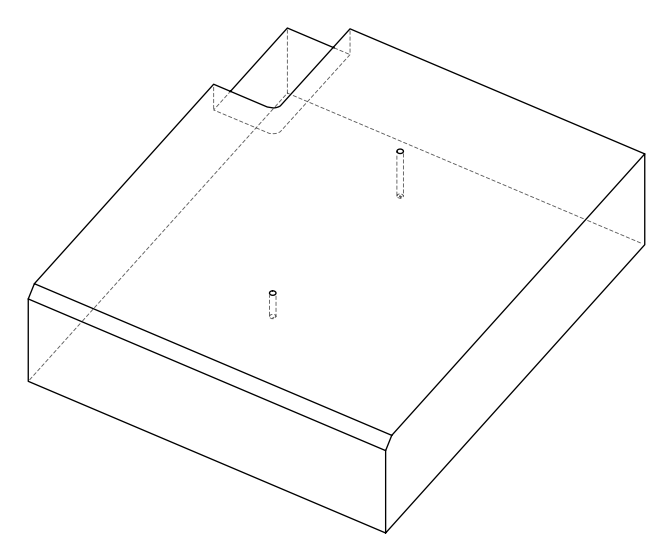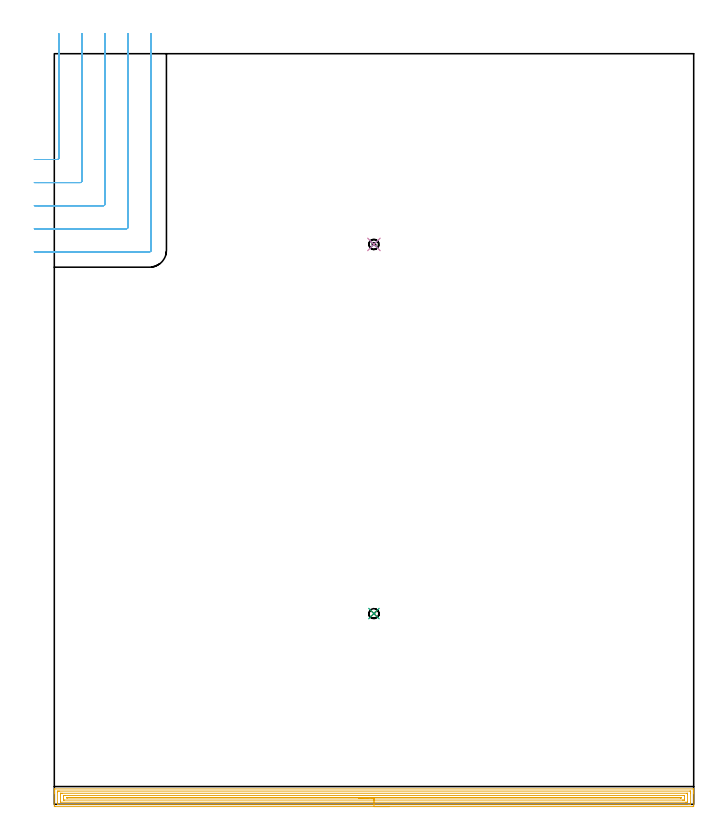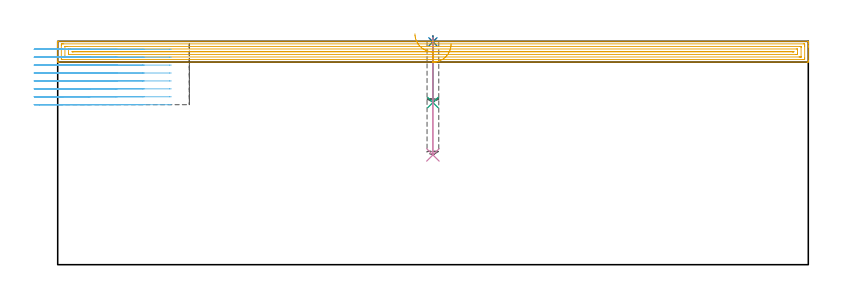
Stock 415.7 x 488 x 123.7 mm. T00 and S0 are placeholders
(PLAN: 6 operations, 3 tool changes, 31 min)
(1 SPOT_DRILL | STEP1POCKET | NXT0321_9005460120000 | 0.03 min | 2 mm3)
(2 SPOT_DRILL_1 | STEP1POCKET_1 | NXT0321_9005460120000 | 0.03 min | 0 mm3)
(3 DRILL_BLIND_HOLE_INTO_CENTER | STEP1POCKET | UGT0301_460 | 0.15 min | 1068 mm3)
(4 DRILL_BLIND_HOLE_INTO_CENTER_1 | STEP1POCKET_1 | UGT0301_460 | 0.26 min | 2017 mm3)
(5 AREA_MILL | FG_CHAMFER_SURFACE | UGT0205_001 | 16.8 min | 27458 mm3)
(6 MILL_CORNER_NOTCH_RECTANGULAR | CORNER_NOTCH_RECTANGULAR | UGT0201_094 | Follow Part, ap 5, ae 75% | 13.78 min | 354294 mm3)
(TOOL NXT0321_9005460120000 | NC Spot Drill, 142deg, 12mm, Carbide, Uncoated | D12 PA142 FL30 Z2)
(TOOL UGT0301_460 | Carbide Drill 6.5 mm | D6.5 PA118 FL63 Z2)
(TOOL UGT0205_001 | Chamfer Mill 20 x 3 x 45 deg. | D20 FL50 Z2)
(TOOL UGT0201_094 | End mill 20 mm | D20 FL38 Z4)
(OP 1 SPOT_DRILL)
G17 G21 G94 G90
T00 M6
G54
G17 G0 G90 X207.8 Y124. S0 M3
G43 Z133.7 H0
G94 G81 G98 Z123.42 F250. R126.7
G80
M5
M2
(OP 2 SPOT_DRILL_1)
G17 G21 G94 G90
T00 M6
G54
G17 G0 G90 X207.8 Y364. S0 M3
G43 Z133.7 H0
G94 G81 G98 Z123.42 F250. R126.7
G80
M5
M2
(OP 3 DRILL_BLIND_HOLE_INTO_CENTER)
G17 G21 G94 G90
T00 M6
G54
G17 G0 G90 X207.8 Y124. S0 M3
G43 Z133.7 H0
G94 G81 G98 Z89.8 F250. R125.7
G80
M5
M2
(OP 4 DRILL_BLIND_HOLE_INTO_CENTER_1)
G17 G21 G94 G90
T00 M6
G54
G17 G0 G90 X207.8 Y364. S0 M3
G43 Z133.7 H0
G94 G81 G98 Z60.8 F250. R125.7
G80
M5
M2
(OP 5 AREA_MILL)
G17 G21 G94 G90
T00 M6
G54
G17 G0 G90 X217.85 Y-1.5 S1061 M3
G43 Z133.7 H0
Z122.2
G94 G1 X217.812 Z121.328 F250.
X217.698 Z120.463
X217.509 Z119.612
X217.247 Z118.78
X216.913 Z117.974
X216.51 Z117.2
X216.042 Z116.464
X215.51 Z115.772
X214.921 Z115.129
X214.278 Z114.54
X213.586 Z114.008
X212.85 Z113.54
X212.076 Z113.137
X211.27 Z112.803
X210.438 Z112.541
X209.586 Z112.352
X208.722 Z112.238
X207.85 Z112.2
X0.617
X0.157 Y-1.496 Z112.202
X0.009 Y-1.492 Z112.206
X0. Y-1.042 Z112.656
Y6.896 Z120.59
Y7.442 Z121.139
Y7.778 Z121.474
Y8.324 Z122.02
Y8.66 Z122.355
Y9.331 Z123.03
Y9.651 Z123.351
X0.006 Y9.994 Z123.684
X0.008 Y9.997 Z123.688
X0.17 Y10. Z123.7
X415.53
X415.692 Y9.997 Z123.688
X415.694 Y9.994 Z123.684
X415.7 Y9.651 Z123.351
Y9.331 Z123.03
Y8.66 Z122.355
Y7.442 Z121.139
Y6.896 Z120.59
Y-0.769 Z112.929
X415.697 Y-1.042 Z112.656
X415.691 Y-1.492 Z112.206
X415.543 Y-1.496 Z112.202
X415.083 Y-1.5 Z112.2
X207.85
Y-0.086 Z113.614
X2.403 Y-0.085 Z113.615
X2.327
X2.03 Y-0.079 Z113.621
X2.01 Y0.018 Z113.718
X2.003 Y0.236 Z113.936
X2.001 Y0.722 Z114.422
X2. Y1.12 Z114.82
X2.001 Y7.778 Z121.478
X2.002 Y8.173 Z121.873
X2.01 Y8.567 Z122.267
X2.403 Y8.582 Z122.282
X2.479 Y8.584 Z122.284
X3.296 Y8.586 Z122.286
X413.297 Y8.585 Z122.285
X413.373
X413.67 Y8.579 Z122.279
X413.69 Y8.482 Z122.182
X413.697 Y8.265 Z121.965
X413.699 Y7.778 Z121.478
X413.7 Y7.38 Z121.08
X413.699 Y0.722 Z114.422
X413.698 Y0.326 Z114.026
X413.69 Y-0.067 Z113.633
X413.297 Y-0.083 Z113.617
X413.221 Y-0.084 Z113.616
X412.404 Y-0.086 Z113.614
X207.85
Y1.328 Z115.028
X4.19 Y1.329 Z115.029
X4.097 Y1.331 Z115.031
X4.024 Y1.335 Z115.035
X4.01 Y1.336 Z115.036
X4.006 Y1.364 Z115.064
X4.003 Y1.417 Z115.117
X4.001 Y1.604 Z115.304
X4. Y1.791 Z115.491
X4.001 Y7.082 Z120.782
X4.007 Y7.145 Z120.845
X4.01 Y7.163 Z120.863
X4.018 Y7.165 Z120.865
X4.05 Y7.168 Z120.868
X4.19 Y7.17 Z120.87
X4.804 Y7.171 Z120.871
X5.083
X411.231
X411.51
X411.603 Y7.169 Z120.869
X411.676 Y7.165 Z120.865
X411.69 Y7.163 Z120.863
X411.694 Y7.136 Z120.836
X411.697 Y7.083 Z120.783
X411.699 Y6.896 Z120.596
X411.7 Y6.709 Z120.409
X411.699 Y1.418 Z115.118
X411.693 Y1.355 Z115.055
X411.69 Y1.337 Z115.037
X411.682 Y1.334 Z115.034
X411.65 Y1.332 Z115.032
X411.51 Y1.33 Z115.03
X410.896 Y1.328 Z115.028
X410.617
X207.85
Y2.743 Z116.443
X6.609
X6.128 Y2.748 Z116.448
X6.021 Y2.749 Z116.449
X6.01 Y2.936 Z116.636
X6. Y3.344 Z117.044
Y3.368 Z117.068
X6.001 Y5.561 Z119.261
X6.002 Y5.668 Z119.368
X6.006 Y5.721 Z119.421
X6.009 Y5.744 Z119.444
X6.027 Y5.75 Z119.45
X6.239 Y5.754 Z119.454
X6.869 Y5.757 Z119.457
X7.129
X409.091 Y5.756 Z119.456
X409.572 Y5.752 Z119.452
X409.679 Y5.75 Z119.45
X409.69 Y5.564 Z119.264
X409.7 Y5.156 Z118.856
Y5.132 Z118.832
Y3.392 Z117.092
Y2.939 Z116.639
X409.698 Y2.832 Z116.532
X409.694 Y2.778 Z116.478
X409.691 Y2.756 Z116.456
X409.673 Y2.75 Z116.45
X409.461 Y2.746 Z116.446
X408.831 Y2.743 Z116.443
X408.571
X207.85
Y4.157 Z117.857
X8.561
X8.373 Y4.159 Z117.859
X8.01 Y4.165 Z117.865
X8.008 Y4.25 Z117.95
X8.01 Y4.324 Z118.024
X8.279 Y4.336 Z118.036
X8.467 Y4.342 Z118.042
X8.562 Y4.343 Z118.043
X8.656
X407.138
X407.327 Y4.341 Z118.041
X407.69 Y4.335 Z118.035
X407.692 Y4.25 Z117.95
X407.69 Y4.176 Z117.876
X407.421 Y4.164 Z117.864
X407.233 Y4.158 Z117.858
X407.138 Y4.157 Z117.857
X407.044
X207.85
X206.978 Z117.895
X206.114 Z118.009
X205.262 Z118.198
X204.43 Z118.46
X203.624 Z118.794
X202.85 Z119.197
X202.114 Z119.665
X201.422 Z120.196
X200.779 Z120.786
X200.19 Z121.429
X199.658 Z122.121
X199.19 Z122.857
X198.787 Z123.631
X198.453 Z124.437
X198.191 Z125.269
X198.002 Z126.12
X197.888 Z126.985
X197.85 Z127.857
G0 Z133.7
M5
M2
(OP 6 MILL_CORNER_NOTCH_RECTANGULAR)
G17 G21 G94 G90
T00 M6
G54
G17 G0 G90 X-13. Y419.2 S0 M3
G43 Z133.7 H0
Z119.312
G94 G1 X-10. F250.
X1.907 F500.
G3 X2.9 Y420.193 R1.
G1 Y498.
Y501. F250.
G0 Z133.7
X-13. Y404.2
Z119.312
G1 X-10.
X16.906 F500.
G3 X17.9 Y405.194 R1.
G1 Y498.
Y501. F250.
G0 Z133.7
X-13. Y389.2
Z119.312
G1 X-10.
X31.906 F500.
G3 X32.9 Y390.194 R1.
G1 Y498.
Y501. F250.
G0 Z133.7
X-13. Y374.2
Z119.312
G1 X-10.
X46.905 F500.
G3 X47.9 Y375.195 R1.
G1 Y498.
Y501. F250.
G0 Z133.7
X-13. Y359.2
Z119.312
G1 X-10.
X61.905 F500.
G3 X62.9 Y360.195 R1.
G1 Y498.
Y501. F250.
G0 Z133.7
X-13. Y419.2
Z114.925
G1 X-10.
X1.907 F500.
G3 X2.9 Y420.194 R1.
G1 Y498.
Y501. F250.
G0 Z133.7
X-13. Y404.2
Z114.925
G1 X-10.
X16.906 F500.
G3 X17.9 Y405.194 R1.
G1 Y498.
Y501. F250.
G0 Z133.7
X-13. Y389.2
Z114.925
G1 X-10.
X31.906 F500.
G3 X32.9 Y390.194 R1.
G1 Y498.
Y501. F250.
G0 Z133.7
X-13. Y374.2
Z114.925
G1 X-10.
X46.905 F500.
G3 X47.9 Y375.195 R1.
G1 Y498.
Y501. F250.
G0 Z133.7
X-13. Y359.2
Z114.925
G1 X-10.
X61.905 F500.
G3 X62.9 Y360.195 R1.
G1 Y498.
Y501. F250.
G0 Z133.7
X-13. Y419.2
Z110.537
G1 X-10.
X1.907 F500.
G3 X2.9 Y420.193 R1.
G1 Y498.
Y501. F250.
G0 Z133.7
X-13. Y404.2
Z110.537
G1 X-10.
X16.906 F500.
G3 X17.9 Y405.194 R1.
G1 Y498.
Y501. F250.
G0 Z133.7
X-13. Y389.2
Z110.537
G1 X-10.
X31.906 F500.
G3 X32.9 Y390.194 R1.
G1 Y498.
Y501. F250.
G0 Z133.7
X-13. Y374.2
Z110.537
G1 X-10.
X46.905 F500.
G3 X47.9 Y375.195 R1.
G1 Y498.
Y501. F250.
G0 Z133.7
X-13. Y359.2
Z110.537
G1 X-10.
X61.905 F500.
G3 X62.9 Y360.195 R1.
G1 Y498.
Y501. F250.
G0 Z133.7
X-13. Y419.2
Z106.15
G1 X-10.
X1.907 F500.
G3 X2.9 Y420.193 R1.
G1 Y498.
Y501. F250.
G0 Z133.7
X-13. Y404.2
Z106.15
G1 X-10.
X16.906 F500.
G3 X17.9 Y405.194 R1.
G1 Y498.
Y501. F250.
G0 Z133.7
X-13. Y389.2
Z106.15
G1 X-10.
X31.906 F500.
G3 X32.9 Y390.194 R1.
G1 Y498.
Y501. F250.
G0 Z133.7
X-13. Y374.2
Z106.15
G1 X-10.
X46.905 F500.
G3 X47.9 Y375.195 R1.
G1 Y498.
Y501. F250.
G0 Z133.7
X-13. Y359.2
Z106.15
G1 X-10.
X61.905 F500.
G3 X62.9 Y360.195 R1.
G1 Y498.
Y501. F250.
G0 Z133.7
X-13. Y419.2
Z101.762
G1 X-10.
X1.907 F500.
G3 X2.9 Y420.193 R1.
G1 Y498.
Y501. F250.
G0 Z133.7
X-13. Y404.2
Z101.762
G1 X-10.
X16.906 F500.
G3 X17.9 Y405.194 R1.
G1 Y498.
Y501. F250.
G0 Z133.7
X-13. Y389.2
Z101.762
G1 X-10.
X31.906 F500.
G3 X32.9 Y390.194 R1.
G1 Y498.
Y501. F250.
G0 Z133.7
X-13. Y374.2
Z101.762
G1 X-10.
X46.905 F500.
G3 X47.9 Y375.195 R1.
G1 Y498.
Y501. F250.
G0 Z133.7
X-13. Y359.2
Z101.762
G1 X-10.
X61.905 F500.
G3 X62.9 Y360.195 R1.
G1 Y498.
Y501. F250.
G0 Z133.7
X-13. Y419.2
Z97.375
G1 X-10.
X1.907 F500.
G3 X2.9 Y420.193 R1.
G1 Y498.
Y501. F250.
G0 Z133.7
X-13. Y404.2
Z97.375
G1 X-10.
X16.906 F500.
G3 X17.9 Y405.194 R1.
G1 Y498.
Y501. F250.
G0 Z133.7
X-13. Y389.2
Z97.375
G1 X-10.
X31.906 F500.
G3 X32.9 Y390.194 R1.
G1 Y498.
Y501. F250.
G0 Z133.7
X-13. Y374.2
Z97.375
G1 X-10.
X46.905 F500.
G3 X47.9 Y375.195 R1.
G1 Y498.
Y501. F250.
G0 Z133.7
X-13. Y359.2
Z97.375
G1 X-10.
X61.905 F500.
G3 X62.9 Y360.195 R1.
G1 Y498.
Y501. F250.
G0 Z133.7
X-13. Y419.2
Z92.987
G1 X-10.
X1.907 F500.
G3 X2.9 Y420.193 R1.
G1 Y498.
Y501. F250.
G0 Z133.7
X-13. Y404.2
Z92.987
G1 X-10.
X16.906 F500.
G3 X17.9 Y405.194 R1.
G1 Y498.
Y501. F250.
G0 Z133.7
X-13. Y389.2
Z92.987
G1 X-10.
X31.906 F500.
G3 X32.9 Y390.194 R1.
G1 Y498.
Y501. F250.
G0 Z133.7
X-13. Y374.2
Z92.987
G1 X-10.
X46.905 F500.
G3 X47.9 Y375.195 R1.
G1 Y498.
Y501. F250.
G0 Z133.7
X-13. Y359.2
Z92.987
G1 X-10.
X61.905 F500.
G3 X62.9 Y360.195 R1.
G1 Y498.
Y501. F250.
G0 Z133.7
X-13. Y419.2
Z88.6
G1 X-10.
X1.907 F500.
G3 X2.9 Y420.193 R1.
G1 Y498.
Y501. F250.
G0 Z133.7
X-13. Y404.2
Z88.6
G1 X-10.
X16.906 F500.
G3 X17.9 Y405.194 R1.
G1 Y498.
Y501. F250.
G0 Z133.7
X-13. Y389.2
Z88.6
G1 X-10.
X31.906 F500.
G3 X32.9 Y390.194 R1.
G1 Y498.
Y501. F250.
G0 Z133.7
X-13. Y374.2
Z88.6
G1 X-10.
X46.905 F500.
G3 X47.9 Y375.195 R1.
G1 Y498.
Y501. F250.
G0 Z133.7
X-13. Y359.2
Z88.6
G1 X-10.
X61.905 F500.
G3 X62.9 Y360.195 R1.
G1 Y498.
Y501. F250.
G0 Z133.7
M5
M2
